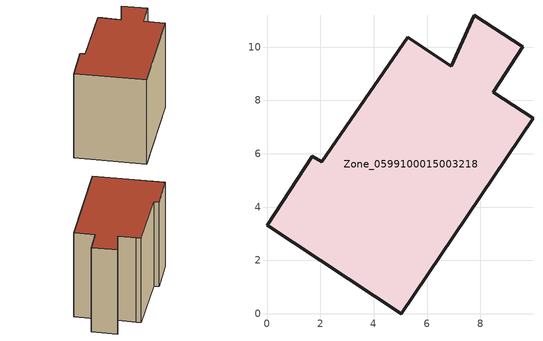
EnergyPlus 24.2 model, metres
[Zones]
Zone_0599100015003218
 floor ground (C_G): 9.97,7.33 5.04,0 0,3.31 1.7,5.91 2.06,5.71 5.28,10.36 5.62,10.13 6.9,9.27 7.78,11.19 9.59,10 8.49,8.31 z0.9
 wall outside (C_F): 8.49,8.31 9.59,10 7.78,11.19 6.9,9.27 5.62,10.13 5.28,10.36 2.06,5.71 1.7,5.91 0,3.31 5.04,0 9.97,7.33 8.49,8.31 z0.9:9.07
 roof outside (C_R): 5.04,0 9.97,7.33 8.49,8.31 9.59,10 7.78,11.19 6.9,9.27 5.62,10.13 5.28,10.36 2.06,5.71 1.7,5.91 0,3.31 z9.07
[BUILDING]
Pand.0599100015003218: North Axis=0; Terrain=City; Loads Convergence Tolerance Value=0.04; Temperature Convergence Tolerance Value=0.4; Solar Distribution=FullExterior; Maximum Number of Warmup Days=25; Minimum Number of Warmup Days=1
[Site:Location]
Rotterdam.The.Hague.AP_ZH_NLD Design_Conditions: Latitude=51.96; Longitude=4.45; Time Zone=1; Elevation=-4.5
[SITE:GROUNDTEMPERATURE:BUILDINGSURFACE]
18, 18, 18, 18, 18, 18, 18, 18, 18, 18, 18, 18
[MATERIAL] Thermal Absorptance=0.9; Solar Absorptance=0.7; Visible Absorptance=0.7
Name | Roughness | Thickness | Conductivity | Density | Specific Heat
G.TI.1965-1974 | MediumSmooth | 0.15 | 0.882353 | 540 | 1210
F.TI.1965-1974 | Rough | 0.3 | 0.697674 | 1920 | 840
R.TI.1965-1974 | MediumRough | 0.2 | 0.232558 | 1500 | 1000
[CONSTRUCTION]
C_G: G.TI.1965-1974
C_F: F.TI.1965-1974
C_R: R.TI.1965-1974
[ZONE]
Zone_0599100015003218: Type=1; Multiplier=1; Ceiling Height=Autocalculate; Volume=Autocalculate; Floor Area=autocalculate; Part of Total Floor Area=Yes
[ZONEINFILTRATION:DESIGNFLOWRATE]
Infil_Zone_0599100015003218: Zone or ZoneList or Space or SpaceList=Zone_0599100015003218; Schedule=AlwaysOn; Design Flow Rate Calculation Method=Flow/Area; Flow Rate per Floor Area=0.003; Constant Term Coefficient=1; Temperature Term Coefficient=0; Velocity Term Coefficient=0; Velocity Squared Term Coefficient=0
[HVACTEMPLATE:ZONE:IDEALLOADSAIRSYSTEM]
Zone_0599100015003218: Maximum Heating Supply Air Temperature=50; Minimum Cooling Supply Air Temperature=13; Maximum Heating Supply Air Humidity Ratio=0.0156; Minimum Cooling Supply Air Humidity Ratio=0.0077; Heating Limit=NoLimit; Cooling Limit=NoLimit; Dehumidification Control Type=ConstantSensibleHeatRatio; Cooling Sensible Heat Ratio=0.7; Dehumidification Setpoint=60; Humidification Control Type=None; Humidification Setpoint=30; Outdoor Air Method=None; Outdoor Air Flow Rate per Person=0.00944; Outdoor Air Flow Rate per Zone Floor Area=0; Outdoor Air Flow Rate per Zone=0; Demand Controlled Ventilation Type=None; Outdoor Air Economizer Type=NoEconomizer; Heat Recovery Type=None; Sensible Heat Recovery Effectiveness=0.7; Latent Heat Recovery Effectiveness=0.65
[ZONECONTROL:THERMOSTAT]
ThermostatControl_Zone_0599100015003218: Zone or ZoneList=Zone_0599100015003218; Control Type Schedule=DualSetpointControlType; Control 1=Thermostat_Zone_0599100015003218; Temperature Difference Between Cutout And Setpoint=0
[THERMOSTATSETPOINT:DUALSETPOINT]
Thermostat_Zone_0599100015003218: Heating Setpoint Temperature Schedule=HeatingSetpoint_Zone_0599100015003218; Cooling Setpoint Temperature Schedule=CoolingSetpoint_Zone_0599100015003218
[SCHEDULE:COMPACT]
HeatingSetpoint_Zone_0599100015003218: Through: 12/31, For: AllDays, Until: 24:00, 21
CoolingSetpoint_Zone_0599100015003218: Through: 12/31, For: AllDays, Until: 24:00, 24
DualSetpointControlType: Through: 12/31, For: AllDays, Until: 24:00, 4
AlwaysOn: Through: 12/31, For: AllDays, Until: 24:00, 1
